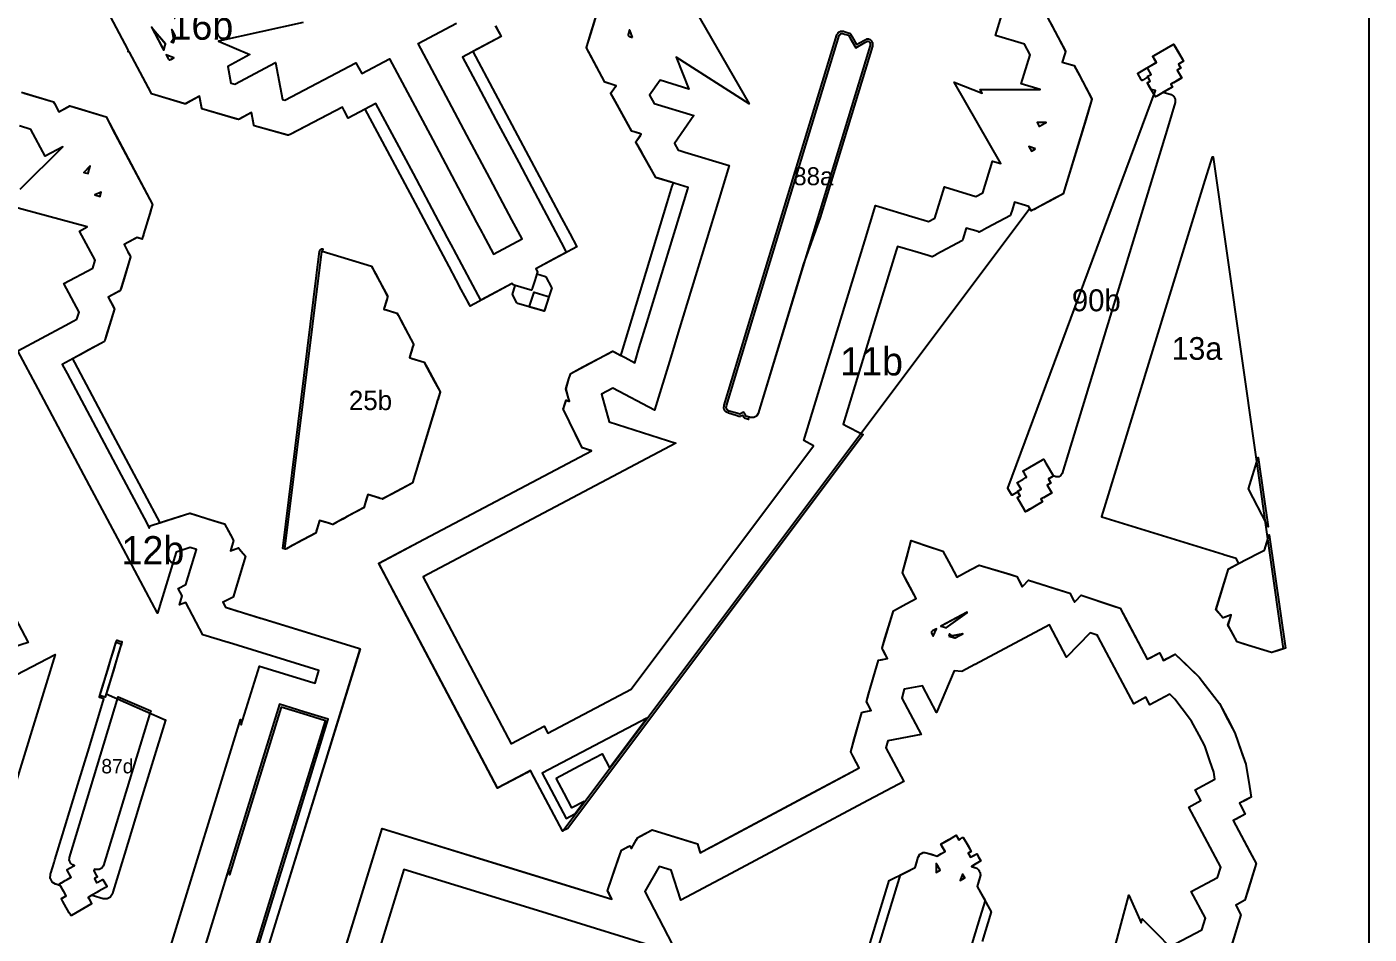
# Model space of a CAD drawing. Header units: millimetres. Extents: x 0 to 500, y 0 to 700.
# Drawn here: x 214 to 500, y 397 to 590.2 of the extents above; entities that cross this region are included whole.
import ezdxf
from ezdxf.enums import TextEntityAlignment as Align

# ---------------------------------------------------------------- set-up
doc = ezdxf.new("R2010")
doc.units = ezdxf.units.MM
for name, color, linetype in [('CORTE', 1, 'Continuous'), ('GRABADO', 5, 'Continuous'), ('HOJA', 8, 'Continuous')]:
    doc.layers.add(name, color=color, linetype=linetype)

msp = doc.modelspace()

# ---------------------------------------------------------------- linework, layer by layer
at = {"layer": 'CORTE'}
for points in [[(431.37, 592.36), (432.51, 590.22), (435.28, 585.02), (435.28, 585.02), (435.28, 585.01), (435.29, 585), (435.29, 584.99), (435.29, 584.98), (435.28, 584.97), (435.28, 584.97), (435.08, 584.3), (434.6, 582.74), (436.36, 582.21), (437.12, 581.98), (437.12, 581.97), (437.13, 581.97), (437.14, 581.97), (437.14, 581.96), (437.15, 581.96), (437.16, 581.95), (437.16, 581.94), (438.26, 579.88), (440.93, 574.88), (440.93, 574.87), (440.93, 574.86), (440.93, 574.86), (440.94, 574.85), (440.94, 574.84), (440.93, 574.83), (440.93, 574.82), (439.14, 568.94), (434.79, 554.67), (434.79, 554.67), (434.79, 554.66), (434.78, 554.65), (434.78, 554.65), (434.77, 554.64), (434.77, 554.64), (434.76, 554.63), (433.06, 553.73), (432.42, 553.38), (428.96, 551.54), (428.63, 551.37), (428.08, 551.09), (428.08, 551.09), (428.07, 551.09), (428.04, 551.07), (428.04, 551.07), (428.03, 551.07), (428.02, 551.06), (428.01, 551.06), (428, 551.06), (427.99, 551.07), (427.99, 551.07), (427.98, 551.07), (427.97, 551.07), (427.97, 551.08), (427.96, 551.08), (427.96, 551.09), (427.95, 551.09), (427.95, 551.1), (427.94, 551.1), (427.7, 551.58), (328.24, 419.03), (328.24, 419.02), (328.23, 419.02), (328.23, 419.01), (328.22, 419.01), (328.22, 419.01), (328.21, 419), (328.2, 419), (328.19, 419), (328.19, 419), (328.18, 419), (328.17, 419), (328.16, 419), (328.16, 419.01), (328.15, 419.01), (328.14, 419.01), (328.14, 419.02), (328.13, 419.02), (328.13, 419.03), (328.12, 419.03), (328.12, 419.04), (322.75, 429.19), (321.34, 431.86), (319.91, 431.11), (314.35, 428.17), (314.35, 428.17), (314.34, 428.16), (314.33, 428.16), (314.33, 428.16), (314.32, 428.16), (314.31, 428.16), (314.3, 428.16), (314.3, 428.16), (314.29, 428.17), (314.28, 428.17), (314.28, 428.17), (314.27, 428.18), (314.27, 428.18), (314.26, 428.19), (314.26, 428.19), (314.25, 428.2), (294.37, 465.8), (289.01, 475.94), (289.01, 475.95), (289, 475.95), (289, 475.96), (289, 475.97), (289, 475.97), (289, 475.98), (289, 475.99), (289.01, 476), (289.01, 476), (289.01, 476.01), (289.01, 476.02), (289.02, 476.02), (289.02, 476.03), (289.03, 476.03), (289.03, 476.04), (289.04, 476.04), (298.68, 481.14), (334.28, 499.96), (334.01, 500.05), (332.37, 500.57), (332.36, 500.57), (332.36, 500.57), (332.35, 500.58), (332.34, 500.58), (332.34, 500.59), (332.33, 500.59), (332.33, 500.6), (332.33, 500.6), (330.89, 503.53), (328.32, 508.78), (328.31, 508.79), (328.31, 508.79), (328.31, 508.8), (328.31, 508.81), (328.31, 508.81), (328.31, 508.82), (328.31, 508.83), (328.31, 508.83), (328.52, 509.49), (328.89, 510.66), (328.9, 510.67), (328.9, 510.68), (328.9, 510.68), (328.91, 510.69), (328.91, 510.69), (328.92, 510.7), (328.93, 510.7), (328.93, 510.71), (328.94, 510.71), (328.94, 510.71), (328.95, 510.71), (328.96, 510.71), (328.97, 510.71), (328.98, 510.71), (328.98, 510.71), (328.99, 510.71), (329.46, 510.56), (329.59, 510.52), (329.36, 511.36), (328.88, 513.12), (328.88, 513.12), (328.87, 513.13), (328.87, 513.14), (328.87, 513.14), (328.88, 513.15), (328.88, 513.15), (329.51, 515.25), (329.87, 516.41), (329.87, 516.42), (329.87, 516.42), (329.88, 516.43), (329.88, 516.43), (329.89, 516.44), (329.89, 516.45), (329.9, 516.45), (329.9, 516.45), (333.08, 518.13), (338.78, 521.15), (338.79, 521.15), (338.8, 521.15), (338.8, 521.15), (338.81, 521.16), (338.82, 521.16), (338.82, 521.16), (338.83, 521.15), (338.84, 521.15), (338.85, 521.15), (338.85, 521.15), (340.56, 520.26), (340.75, 520.89), (340.75, 520.89), (350.46, 552.76), (351.53, 556.28), (351.58, 556.45), (351.75, 556.99), (351.72, 557), (348.07, 558.11), (348.07, 558.12), (348.06, 558.12), (348.06, 558.12), (348.05, 558.13), (348.05, 558.13), (348.04, 558.14), (348.04, 558.14), (348.03, 558.15), (345.02, 563.48), (343.78, 565.68), (343.78, 565.68), (343.78, 565.69), (343.77, 565.7), (343.77, 565.71), (343.77, 565.71), (343.77, 565.72), (343.77, 565.73), (343.78, 565.73), (343.78, 565.74), (343.78, 565.75), (343.78, 565.75), (344.63, 566.99), (344.92, 567.41), (344.4, 567.57), (342.89, 568.03), (342.89, 568.03), (342.88, 568.04), (342.87, 568.05), (342.86, 568.05), (342.86, 568.06), (342.86, 568.06), (342.85, 568.06), (339.73, 573.73), (338.45, 576.07), (338.45, 576.07), (338.44, 576.08), (338.44, 576.09), (338.44, 576.1), (338.44, 576.1), (338.44, 576.11), (338.44, 576.12), (338.44, 576.13), (338.45, 576.13), (338.45, 576.14), (338.45, 576.15), (339.27, 577.31), (339.55, 577.7), (338.94, 577.89), (337.2, 578.42), (337.19, 578.42), (337.19, 578.42), (337.18, 578.43), (337.17, 578.44), (337.17, 578.44), (337.16, 578.45), (337.16, 578.45), (334.4, 583.63), (333.26, 585.77), (333.26, 585.77), (333.26, 585.78), (333.26, 585.79), (333.25, 585.79), (333.25, 585.8), (333.25, 585.81), (333.26, 585.82), (333.26, 585.82), (334.14, 588.73), (336.87, 597.69)], [(355.35, 595.64), (367.92, 573.81), (352.32, 583.74), (355.04, 576.99), (348.93, 578.85), (346.67, 575.65), (347.63, 573.91), (356.08, 571.33), (352, 565.36), (352.77, 564), (353.11, 563.9), (354.19, 563.57), (363.63, 560.69), (361.49, 553.69), (352.79, 525.14), (351.19, 519.89), (347.76, 508.63), (338.85, 513.26), (336.45, 511.99), (338.07, 506.1), (352.3, 501.57), (298.44, 473.09), (298.45, 473.07), (298.45, 473.07), (317.2, 437.6), (317.23, 437.61), (324.25, 441.32), (325.04, 439.84), (342.77, 449.22), (381.64, 501.03), (379.56, 502.12), (387.44, 528), (392.53, 544.67), (394.81, 552.17), (403.24, 549.66), (405.18, 549.08), (406.12, 548.8), (407.48, 549.52), (409.49, 556.13), (416.21, 554.08), (417.72, 554.89), (419.78, 561.65), (421.55, 561.11), (411.58, 578.44), (417.56, 576.13), (417.11, 576.9), (429.9, 576.86), (425.87, 578.09), (427.75, 584.26), (426.54, 586.53), (420.4, 588.4), (422.24, 594.43)], [(313.8, 590.45), (315.03, 588.14), (309.04, 584.95), (318.55, 567.1), (327.95, 549.47), (329.68, 546.22), (331.19, 543.39), (322.44, 538.73), (322.81, 538.05), (322.68, 537.64), (324.52, 537.05), (324.59, 537.03), (325.8, 534.76), (325.84, 534.68), (324.29, 529.87), (324.28, 529.83), (324.24, 529.69), (324.12, 529.72), (324.1, 529.73), (318.55, 531.33), (318.46, 531.36), (318.42, 531.43), (317.46, 533.23), (318.01, 535.16), (317.6, 535.28), (317.59, 535.31), (317.44, 535.58), (308.46, 530.79), (308.33, 531.04), (308.12, 531.42), (308.12, 531.43), (306.57, 534.33), (305.49, 536.35), (303.97, 539.22), (296.79, 552.69), (294.03, 557.87), (286.11, 572.73), (282.49, 570.8), (281.67, 572.33), (281.67, 572.34), (281.64, 572.39), (281.23, 573.16), (270.11, 567.31), (269.78, 567.13), (269.56, 567.19), (262.42, 569.18), (262.39, 569.21), (262.37, 569.31), (261.87, 571.96), (259.21, 570.54), (259.11, 570.49), (258.9, 570.55), (251.28, 572.76), (251.27, 572.86), (250.82, 575.45), (247.84, 573.86), (247.75, 573.81), (247.57, 573.86), (240.58, 575.99), (240.47, 576.19), (235.87, 584.82), (235.6, 584.9), (235.6, 584.9), (235.62, 584.97), (235.68, 585.18), (235.61, 585.32), (231.23, 593.53)], [(272.86, 591.17), (254.81, 587.16), (261.51, 584.31), (256.83, 581.82), (257.44, 578.26), (257.44, 578.26), (258.33, 578), (266.99, 582.62), (268.47, 574.76), (268.98, 574.62), (284.13, 582.6), (285.37, 580.27), (291.27, 583.41), (300.47, 566.15), (302.53, 562.28), (307.89, 552.21), (309.03, 550.07), (309.84, 548.56), (311, 546.39), (311, 546.39), (311.15, 546.11), (313.41, 541.85), (319.51, 545.1), (317.34, 549.17), (314.77, 553.99), (312.62, 558.01), (307.75, 567.16), (303.89, 574.4), (297.36, 586.66), (305.56, 591.02)], [(213.44, 576.14), (219.7, 574.23), (219.96, 573.75), (220.81, 572.15), (222.61, 573.11), (223.15, 573.4), (224.84, 572.89), (230.87, 571.05), (233.03, 567), (240.8, 552.41), (240.38, 551.02), (240.22, 550.5), (238.88, 546.09), (238.79, 545.83), (238.57, 545.15), (238.57, 545.15), (238.57, 545.14), (238.54, 545.05), (237.74, 545.31), (237.54, 545.37), (236.87, 545.02), (234.71, 543.87), (235.55, 542.29), (235.96, 541.53), (236.1, 541.25), (234.46, 535.84), (234.42, 535.73), (234.08, 534.62), (233.91, 534.06), (233.67, 533.93), (231.34, 532.69), (232.52, 530.47), (232.66, 530.21), (230.82, 524.18), (230.8, 524.13), (230.63, 523.55), (230.53, 523.22), (229.75, 522.8), (227.13, 521.39), (225.35, 520.42), (223.73, 519.55), (224.15, 518.77), (232.35, 503.38), (242.33, 484.64), (243.34, 484.96), (246.42, 485.94), (248.75, 486.67), (253.26, 485.28), (256.1, 484.41), (257.29, 482.22), (258.05, 480.84), (257.61, 479.4), (257.38, 478.66), (258.34, 479.02), (259.08, 479.3), (259.68, 478.61), (260.62, 477.55), (259.58, 474.18), (257.93, 468.83), (256.09, 467.88), (255.75, 467.7), (255.83, 467.56), (256.32, 466.64), (263.8, 464.33), (264.17, 464.22), (284.9, 457.83), (284.91, 457.83), (284.99, 457.8), (265.73, 395.33)], [(212.57, 555.65), (221.64, 564.66), (217.92, 562.68), (214.88, 568.38), (212.42, 569.13)], [(244.37, 393.63), (259.52, 442.76), (259.68, 441.6), (263.55, 454.13), (274.96, 450.61), (275.4, 450.48), (276.24, 453.18), (256.98, 459.11), (256.86, 459.15), (251.5, 460.8), (247.85, 467.65), (246.5, 467.15), (247.09, 469.06), (246.24, 470.67), (247.84, 471.5), (250.13, 478.92), (248.77, 479.34), (245.85, 478.41), (241.83, 465.38), (233.37, 481.26), (227.33, 492.58), (216.39, 513.12), (212.08, 521.21), (222.13, 526.64), (223.88, 527.58), (224.67, 528.01), (225.12, 529.48), (221.87, 535.58), (228.06, 538.88), (228.56, 540.52), (225.24, 546.75), (226.88, 547.62), (207.57, 552.82)], [(276.99, 378.32), (289.7, 419.57), (328.93, 407.48), (338.67, 404.47), (337.96, 405.86), (337.74, 406.28), (340.21, 413.51), (340.71, 414.96), (342.15, 415.7), (342.5, 415.88), (342.59, 415.7), (342.83, 415.26), (343.93, 417.19), (344.17, 417.62), (344.68, 417.89), (347.22, 419.24), (355.26, 416.76), (356.88, 416.26), (357.04, 415.74), (357.47, 414.39), (358.91, 415.16), (359.03, 415.22), (381.5, 427.2), (389.6, 431.51), (391.36, 432.45), (390.01, 434.98), (389.54, 435.87), (389.97, 437.41), (391.88, 444.27), (392.3, 444.35), (393.9, 444.65), (393.09, 446.16), (392.89, 446.54), (393.36, 448.16), (395.45, 455.39), (395.86, 455.46), (397.38, 455.72), (396.44, 457.48), (396.21, 457.91), (396.65, 459.38), (398.64, 465.9), (400.58, 466.93), (403.51, 468.49), (401.74, 471.8), (400.58, 473.98), (401.71, 478.15), (402.44, 480.87), (406.58, 479.46), (409.2, 478.57), (410.36, 476.39), (412.12, 473.08), (415.02, 474.62), (416.93, 475.64), (423.45, 473.66), (424.91, 473.21), (425.91, 471.33), (426.08, 471.02), (426.26, 471.2), (427.43, 472.43), (434.6, 470.14), (436.2, 469.62), (437.07, 467.99), (437.21, 467.73), (437.41, 467.93), (438.66, 469.2), (445.42, 466.95), (446.93, 466.45), (448, 464.44), (452.73, 455.58), (453.13, 455.79), (455.3, 456.95), (456.04, 455.57), (456.16, 455.34), (456.89, 455.73), (458.67, 456.68), (460.32, 455.11), (463.81, 451.78), (465.16, 450), (468.09, 446.15), (470.36, 441.89), (471.41, 439.92), (472.97, 435.35), (473.69, 433.24), (474.51, 428.48), (474.89, 426.23), (474.04, 425.78), (472.38, 424.9), (472.57, 424.54), (473.61, 422.59), (471.44, 421.43), (471.04, 421.22), (475.01, 413.77), (475.91, 412.07), (473.97, 405.7), (473.53, 404.26), (471.88, 403.38), (471.58, 403.23), (471.75, 402.92), (472.67, 401.19), (470.68, 394.65)], [(206.53, 473.71), (214.3, 459.13), (202.22, 455.31)], [(458.68, 394.96), (464.38, 397.99), (465.13, 400.45), (462.11, 406.11), (467.68, 409.08), (468.37, 411.34), (461.57, 424.1), (464.14, 425.48), (462.91, 427.78), (467.14, 430.03), (466.89, 431.51), (466.05, 433.96), (464.96, 437.12), (463.75, 439.41), (462.17, 442.37), (460.15, 445.03), (458.58, 447.09), (457.5, 448.12), (453.27, 445.87), (452.42, 447.48), (449.84, 446.11), (442.26, 460.33), (442.07, 460.69), (440.59, 461.18), (435.52, 456.02), (431.86, 462.9), (416.05, 454.47), (415.98, 454.44), (415.09, 453.96), (413.2, 452.95), (411.59, 453.12), (407.82, 444.26), (404.82, 449.9), (400.96, 449.23), (400.4, 447.32), (404.56, 439.53), (397.45, 438.19), (397.03, 436.69), (400.83, 429.56), (392.14, 424.93), (380.68, 418.83), (363, 409.41), (362.84, 409.32), (353.33, 404.25), (351.31, 410.65), (348.72, 411.45), (345.7, 406.13), (352.56, 392.87), (322.77, 402.05), (294.33, 410.82), (285.01, 380.57)], [(206.74, 449.7), (220.01, 456.56), (202.06, 398.33)], [(377.16, 340.92), (397.74, 408.45), (401.18, 410.2), (403.25, 411.24), (403.38, 411.68), (403.93, 413.47), (404.1, 413.75), (404.3, 414.07), (404.64, 414.25), (404.94, 414.41), (405.32, 414.4), (405.65, 414.39), (406.76, 414.05), (407.97, 413.68), (408.76, 414.14), (409.63, 414.64), (409.19, 415.4), (408.73, 416.2), (410.43, 417.18), (411.92, 418.04), (412.02, 418.09), (412.07, 418), (412.33, 417.54), (412.57, 417.13), (412.96, 417.35), (413.38, 417.59), (413.49, 417.65), (414.46, 415.97), (415.22, 414.65), (414.8, 414.41), (414.58, 414.28), (414.87, 413.79), (415.08, 413.42), (415.61, 413.73), (416.38, 414.17), (416.79, 413.46), (417.27, 412.63), (416.06, 411.94), (415.24, 411.46), (415.69, 411.33), (416.41, 411.11), (416.6, 410.91), (416.81, 410.69), (416.94, 410.45), (417.09, 410.18), (417.14, 409.91), (417.21, 409.6), (416.86, 408.45), (416.48, 407.21), (417.64, 405.14), (419.49, 401.82), (417.56, 395.47)], [(443.62, 386), (448.82, 405.31), (451.42, 399.45), (451.65, 400.3), (460.66, 391.23)]]:
    msp.add_lwpolyline(points, dxfattribs=at)
for points in [[(243.48, 586.34), (243.54, 586.58), (240.91, 589.68), (240.56, 590.14), (242.71, 586.12), (243.18, 585.24), (243.48, 586.34)], [(245.22, 586.93), (245.27, 586.92), (245.57, 588.01), (245.51, 588.15), (245.63, 588.29), (245.57, 588.41), (245.15, 589.18), (245.04, 589.4), (244.91, 589.64), (245.26, 587.64), (244.88, 587.19), (244.76, 587.06), (245.22, 586.93)], [(393.71, 586.67), (393.7, 586.56), (393.69, 586.29), (376.34, 529.35), (369.81, 507.93), (369.71, 507.76), (369.44, 507.33), (369.03, 507.11), (368.87, 507.03), (368.36, 507.04), (368.17, 507.05), (367.49, 507.26), (367.21, 507.34), (367.09, 507.55), (366.7, 508.22), (366.08, 507.86), (365.88, 507.75), (365.24, 507.94), (363.63, 508.43), (363.34, 508.61), (363.22, 508.69), (363.16, 508.79), (363.03, 509.06), (363.03, 509.2), (363.04, 509.53), (369.61, 531.09), (387.07, 588.39), (387.13, 588.47), (387.26, 588.68), (387.33, 588.72), (387.5, 588.82), (387.61, 588.81), (387.85, 588.8), (388.18, 588.7), (389.08, 588.43), (389.43, 587.82), (390.62, 585.75), (392.55, 586.87), (393.12, 587.2), (393.17, 587.18), (393.23, 587.16), (393.32, 587.11), (393.55, 586.96), (393.6, 586.87), (393.71, 586.67)], [(454.67, 582.65), (454.59, 582.79), (454.28, 583.32), (453.94, 583.92), (453.93, 583.92), (453.93, 583.93), (453.93, 583.94), (453.93, 583.95), (453.93, 583.96), (453.93, 583.97), (453.93, 583.98), (453.93, 583.99), (453.93, 583.99), (453.94, 583.99), (453.94, 584), (453.95, 584.01), (453.95, 584.01), (453.96, 584.02), (453.96, 584.02), (454.18, 584.15), (458.26, 586.5), (458.27, 586.5), (458.28, 586.5), (458.28, 586.51), (458.29, 586.51), (458.3, 586.51), (458.3, 586.51), (458.31, 586.51), (458.32, 586.51), (458.33, 586.51), (458.33, 586.51), (458.34, 586.51), (458.35, 586.5), (458.35, 586.5), (458.36, 586.5), (458.36, 586.49), (458.37, 586.49), (458.37, 586.48), (458.38, 586.48), (458.38, 586.46), (458.73, 585.87), (460.27, 583.2), (460.39, 582.98), (460.39, 582.98), (460.4, 582.97), (460.4, 582.95), (460.4, 582.94), (460.4, 582.93), (460.4, 582.93), (460.39, 582.92), (460.39, 582.91), (460.39, 582.91), (460.38, 582.9), (460.38, 582.89), (460.38, 582.89), (460.37, 582.88), (460.36, 582.88), (459.35, 582.3), (459.35, 582.3), (459.79, 581.53), (459.8, 581.5), (459.81, 581.5), (459.81, 581.49), (459.81, 581.48), (459.81, 581.47), (459.81, 581.46), (459.81, 581.45), (459.81, 581.44), (459.81, 581.44), (459.8, 581.43), (459.8, 581.42), (459.79, 581.42), (459.79, 581.41), (459.78, 581.41), (459.78, 581.41), (459.77, 581.4), (459.1, 581.01), (460.01, 579.42), (460.02, 579.4), (460.03, 579.4), (460.03, 579.39), (460.03, 579.38), (460.03, 579.37), (460.03, 579.36), (460.03, 579.35), (460.03, 579.34), (460.03, 579.34), (460.02, 579.33), (460.02, 579.32), (460.01, 579.32), (460.01, 579.31), (460, 579.31), (460, 579.3), (459.64, 579.1), (458.28, 578.32), (458.23, 578.29), (457.74, 578), (458.03, 577.5), (458.04, 577.47), (458.05, 577.47), (458.05, 577.46), (458.05, 577.45), (458.05, 577.44), (458.05, 577.43), (458.05, 577.43), (458.05, 577.42), (458.05, 577.41), (458.05, 577.4), (458.04, 577.4), (458.04, 577.39), (458.03, 577.38), (458.03, 577.38), (458.02, 577.38), (458.02, 577.37), (457.18, 576.89), (456.14, 576.29), (456.84, 576.08), (457.58, 575.86), (457.79, 575.79), (457.79, 575.79), (457.8, 575.79), (458.32, 575.46), (458.36, 575.44), (458.37, 575.43), (458.37, 575.43), (458.38, 575.42), (458.39, 575.41), (458.39, 575.41), (458.41, 575.37), (458.7, 574.83), (458.7, 574.83), (458.7, 574.82), (458.7, 574.81), (458.7, 574.8), (458.7, 574.8), (458.7, 574.75), (458.68, 574.14), (458.68, 574.14), (458.68, 574.13), (458.68, 574.12), (457.07, 568.85), (434.61, 495.15), (434.61, 495.14), (434.59, 495.1), (434.33, 494.69), (434.32, 494.68), (434.31, 494.68), (434.31, 494.67), (434.3, 494.67), (433.88, 494.44), (433.84, 494.42), (433.84, 494.42), (433.83, 494.42), (433.83, 494.42), (433.82, 494.42), (433.81, 494.42), (433.32, 494.43), (433.29, 494.43), (433.29, 494.43), (433.27, 494.44), (433.27, 494.44), (432.71, 494.61), (432.71, 494.61), (432.71, 494.6), (432.71, 494.59), (432.7, 494.58), (432.7, 494.57), (432.69, 494.56), (432.68, 494.55), (432.67, 494.54), (431.94, 494.12), (431.66, 493.96), (431.78, 493.75), (432.1, 493.19), (432.11, 493.17), (432.12, 493.16), (432.12, 493.15), (432.12, 493.14), (432.12, 493.13), (432.12, 493.12), (432.12, 493.1), (432.11, 493.09), (432.11, 493.08), (432.1, 493.07), (432.09, 493.07), (432.08, 493.06), (431.41, 492.67), (432.32, 491.08), (432.33, 491.07), (432.34, 491.06), (432.34, 491.06), (432.34, 491.05), (432.34, 491.04), (432.34, 491.03), (432.34, 491.02), (432.34, 491.01), (432.34, 491), (432.33, 490.99), (432.33, 490.98), (432.32, 490.97), (432.31, 490.97), (432.31, 490.97), (430.59, 489.98), (430.54, 489.95), (430.51, 489.93), (430.05, 489.67), (430.32, 489.19), (430.35, 489.13), (430.36, 489.13), (430.36, 489.12), (430.36, 489.11), (430.36, 489.1), (430.36, 489.09), (430.36, 489.08), (430.36, 489.07), (430.35, 489.06), (430.35, 489.05), (430.34, 489.05), (430.34, 489.04), (430.33, 489.04), (430.33, 489.03), (427.99, 487.69), (427.66, 487.5), (426.84, 487.02), (426.83, 487.02), (426.82, 487.02), (426.82, 487.02), (426.81, 487.01), (426.81, 487.01), (426.79, 487.01), (426.78, 487.01), (426.77, 487.01), (426.76, 487.02), (426.76, 487.02), (426.75, 487.03), (426.74, 487.04), (426.73, 487.04), (426.73, 487.05), (426.62, 487.24), (425.07, 489.93), (425.07, 489.93), (425.07, 489.94), (425.06, 489.95), (425.06, 489.96), (425.06, 489.97), (425.07, 489.98), (425.07, 489.99), (425.07, 490), (425.08, 490.01), (425.09, 490.02), (425.09, 490.02), (425.1, 490.03), (425.14, 490.05), (425.67, 490.35), (425.67, 490.35), (425.17, 491.21), (423.96, 490.51), (423.94, 490.5), (423.93, 490.5), (423.92, 490.49), (423.91, 490.49), (423.9, 490.49), (423.89, 490.49), (423.88, 490.49), (423.87, 490.5), (423.86, 490.5), (423.85, 490.51), (423.84, 490.52), (423.84, 490.52), (423.84, 490.53), (423.03, 491.92), (423.02, 491.94), (423.02, 491.95), (423.01, 491.96), (423.01, 491.97), (423.01, 491.98), (423.01, 491.99), (423.01, 491.99), (423.01, 492), (423.02, 492.01), (454.5, 576.64), (453.56, 576.92), (453.56, 576.93), (453.55, 576.93), (453.55, 576.93), (453.54, 576.93), (453.53, 576.94), (453.53, 576.94), (453.52, 576.95), (453.52, 576.95), (453.52, 576.96), (453.46, 577.05), (452.76, 578.27), (452.76, 578.27), (452.76, 578.28), (452.75, 578.29), (452.75, 578.3), (452.75, 578.31), (452.76, 578.32), (452.76, 578.33), (452.76, 578.33), (452.76, 578.34), (452.77, 578.35), (452.77, 578.35), (452.78, 578.36), (452.79, 578.36), (452.79, 578.37), (452.99, 578.48), (453.36, 578.69), (453.36, 578.69), (452.86, 579.55), (451.75, 578.91), (451.63, 578.84), (451.62, 578.84), (451.61, 578.83), (451.61, 578.83), (451.6, 578.83), (451.59, 578.83), (451.58, 578.83), (451.58, 578.83), (451.57, 578.83), (451.56, 578.84), (451.56, 578.84), (451.55, 578.84), (451.54, 578.85), (451.54, 578.85), (451.53, 578.86), (451.53, 578.86), (451.53, 578.87), (451.45, 579), (450.71, 580.28), (450.71, 580.29), (450.71, 580.29), (450.7, 580.3), (450.7, 580.31), (450.7, 580.33), (450.7, 580.34), (450.71, 580.34), (450.71, 580.35), (450.71, 580.36), (450.72, 580.37), (450.72, 580.37), (450.73, 580.37), (450.73, 580.38), (450.74, 580.38), (450.75, 580.39), (450.75, 580.39), (452.55, 581.43), (452.74, 581.53), (452.78, 581.56), (453.55, 582), (454.2, 582.38), (454.67, 582.65)], [(243.84, 584.22), (243.68, 584.29), (244.05, 583.61), (244.15, 583.42), (244.3, 583.26), (244.32, 583.23), (244.4, 583.21), (244.4, 583.21), (244.62, 583.26), (244.66, 583.27), (245.29, 583.6), (245.29, 583.6), (243.84, 584.22)], [(227.05, 559), (227.06, 559.06), (227.28, 559.88), (227.32, 560.01), (227.47, 560.59), (227.44, 560.56), (226.12, 559.25), (227.05, 559)], [(481.66, 457.77), (481, 457.56), (479.25, 457.01), (479.24, 457), (479.23, 457), (479.22, 457), (479.22, 457), (479.21, 457), (479.2, 457.01), (474.05, 458.59), (471.9, 459.26), (471.9, 459.26), (471.89, 459.26), (471.88, 459.27), (471.88, 459.27), (471.87, 459.27), (471.87, 459.28), (471.87, 459.28), (471.86, 459.29), (470.5, 461.77), (469.94, 462.8), (469.93, 462.81), (469.93, 462.81), (469.93, 462.82), (469.93, 462.83), (469.93, 462.84), (469.93, 462.85), (469.93, 462.85), (469.93, 462.86), (470.43, 464.48), (470.59, 465.01), (469.47, 464.59), (468.93, 464.39), (468.93, 464.39), (468.92, 464.39), (468.91, 464.39), (468.91, 464.39), (468.9, 464.39), (468.89, 464.39), (468.88, 464.39), (468.88, 464.39), (468.87, 464.4), (468.86, 464.4), (468.86, 464.41), (468.85, 464.41), (468.42, 464.91), (467.38, 466.09), (467.38, 466.1), (467.37, 466.1), (467.37, 466.11), (467.37, 466.12), (467.37, 466.12), (467.37, 466.13), (467.37, 466.14), (467.37, 466.15), (467.37, 466.16), (467.37, 466.16), (468.15, 468.71), (470.04, 474.81), (470.04, 474.82), (470.04, 474.83), (470.05, 474.83), (470.05, 474.84), (470.06, 474.85), (470.07, 474.85), (470.07, 474.85), (472.15, 475.93), (472.22, 475.97), (472.22, 475.97), (471.66, 477.03), (469.05, 477.83), (468.93, 477.87), (443.06, 485.84), (443.06, 485.84), (443.05, 485.85), (443.05, 485.85), (443.04, 485.85), (443.04, 485.85), (443.03, 485.86), (443.03, 485.86), (443.02, 485.87), (443.01, 485.88), (443.01, 485.88), (443.01, 485.89), (443.01, 485.9), (443, 485.9), (443, 485.91), (443, 485.92), (443, 485.92), (443, 485.93), (443.01, 485.94), (465.08, 557.56), (466.61, 562.52), (466.62, 562.53), (466.62, 562.53), (466.62, 562.54), (466.63, 562.55), (466.63, 562.55), (466.64, 562.56), (466.64, 562.56), (466.65, 562.56), (466.66, 562.57), (466.66, 562.57), (466.67, 562.57), (466.68, 562.57), (466.68, 562.57), (466.69, 562.57), (466.7, 562.57), (466.71, 562.57), (466.71, 562.57), (466.72, 562.57), (466.73, 562.56), (466.73, 562.56), (466.74, 562.55), (466.74, 562.55), (466.75, 562.54), (466.75, 562.54), (466.75, 562.53), (466.76, 562.52), (466.76, 562.52), (466.76, 562.51), (481.66, 457.77)], [(229.6, 554.14), (229.63, 554.27), (229.84, 555.04), (228.49, 554.44), (229.6, 554.14)], [(276.94, 542.44), (276.94, 542.45), (284.89, 540.03), (287.42, 539.26), (287.42, 539.25), (287.43, 539.25), (287.43, 539.25), (287.44, 539.24), (287.45, 539.24), (287.46, 539.23), (287.46, 539.22), (288.28, 537.69), (290.87, 532.82), (290.87, 532.82), (290.87, 532.81), (290.88, 532.8), (290.88, 532.79), (290.88, 532.78), (290.87, 532.77), (290.87, 532.77), (290.67, 532.11), (290.06, 530.11), (290.58, 529.95), (292.82, 529.27), (292.83, 529.27), (292.84, 529.26), (292.85, 529.26), (292.86, 529.25), (292.86, 529.24), (292.87, 529.24), (292.87, 529.23), (293.59, 527.87), (296.38, 522.65), (296.38, 522.65), (296.38, 522.64), (296.38, 522.63), (296.38, 522.62), (296.38, 522.62), (296.38, 522.61), (296.38, 522.6), (296.2, 522), (295.53, 519.79), (296.02, 519.64), (298.62, 518.85), (298.62, 518.85), (298.63, 518.84), (298.64, 518.84), (298.65, 518.83), (298.66, 518.82), (298.66, 518.82), (298.66, 518.82), (299.27, 517.68), (302.03, 512.5), (302.03, 512.5), (302.03, 512.49), (302.03, 512.48), (302.03, 512.46), (302.03, 512.45), (302.03, 512.45), (301.54, 510.82), (301.53, 510.81), (301.46, 510.56), (301.45, 510.54), (300.97, 508.98), (296.14, 493.12), (296.14, 493.11), (296.13, 493.1), (296.13, 493.1), (296.13, 493.09), (296.12, 493.08), (296.11, 493.08), (296.11, 493.07), (291.67, 490.71), (290.93, 490.31), (289.79, 489.71), (289.79, 489.71), (289.78, 489.7), (289.77, 489.7), (289.76, 489.7), (289.75, 489.7), (289.74, 489.7), (289.74, 489.7), (289.08, 489.9), (286.64, 490.65), (286.26, 489.39), (286.07, 488.76), (285.79, 487.84), (285.79, 487.84), (285.78, 487.83), (285.78, 487.82), (285.78, 487.82), (285.77, 487.81), (285.76, 487.8), (285.76, 487.8), (285.76, 487.8), (282.03, 485.82), (281.95, 485.77), (281.19, 485.37), (279.17, 484.29), (279.17, 484.29), (279.16, 484.29), (279.15, 484.29), (279.15, 484.28), (279.14, 484.28), (279.13, 484.28), (279.13, 484.29), (279.12, 484.29), (278.13, 484.59), (276.36, 485.13), (275.84, 483.44), (275.55, 482.47), (275.54, 482.47), (275.54, 482.46), (275.54, 482.45), (275.53, 482.45), (275.53, 482.44), (275.52, 482.44), (275.51, 482.43), (275.51, 482.43), (271.57, 480.33), (271.53, 480.31), (269.31, 479.12), (269.11, 479.02), (269.11, 479.02), (269.1, 479.01), (269.09, 479.01), (269.09, 479.01), (269.08, 479.01), (269.07, 479.01), (269.06, 479.01), (269.05, 479.02), (269.05, 479.02), (269.04, 479.02), (269.04, 479.02), (269.03, 479.03), (269.02, 479.04), (269.02, 479.04), (269.01, 479.05), (269.01, 479.05), (269.01, 479.06), (269.01, 479.07), (269, 479.08), (269, 479.08), (269, 479.09), (269, 479.09), (276.88, 542.38), (276.89, 542.39), (276.89, 542.4), (276.89, 542.4), (276.9, 542.41), (276.9, 542.41), (276.91, 542.42), (276.91, 542.42), (276.92, 542.43), (276.92, 542.43), (276.93, 542.44), (276.94, 542.44), (276.94, 542.44), (276.94, 542.44)], [(409.79, 462.31), (409.8, 462.3), (409.81, 462.3), (409.81, 462.3), (409.82, 462.29), (409.82, 462.29), (409.83, 462.29), (409.83, 462.29), (409.84, 462.29), (409.88, 462.28), (414.36, 465.55), (414.36, 465.58), (408.82, 462.63), (408.75, 462.59), (409.79, 462.31)], [(406.72, 461.36), (406.77, 461.11), (406.77, 461.11), (407.11, 460.47), (407.8, 462.08), (406.97, 461.64), (406.93, 461.62), (406.74, 461.44), (406.72, 461.36)], [(410.42, 460.49), (411.72, 460.14), (411.76, 460.17), (411.8, 460.14), (412.69, 460.62), (412.74, 460.64), (413.4, 460.99), (411.12, 460.53), (410.56, 461.01), (410.42, 460.49)], [(227.08, 404.87), (227.26, 404.55), (227.52, 404.1), (227.81, 403.6), (227.81, 403.59), (227.82, 403.59), (227.82, 403.58), (227.82, 403.57), (227.82, 403.56), (227.82, 403.55), (227.82, 403.54), (227.81, 403.53), (227.81, 403.53), (227.81, 403.52), (227.8, 403.51), (227.8, 403.51), (227.8, 403.51), (227.79, 403.5), (227.78, 403.5), (226.94, 403.01), (223.51, 401.04), (223.48, 401.02), (223.47, 401.01), (223.47, 401.01), (223.46, 401.01), (223.45, 401), (223.44, 401), (223.44, 401), (223.43, 401), (223.42, 401), (223.41, 401.01), (223.41, 401.01), (223.4, 401.01), (223.39, 401.01), (223.39, 401.02), (223.38, 401.02), (223.38, 401.03), (223.37, 401.04), (223.37, 401.04), (223.34, 401.08), (223.05, 401.59), (221.76, 403.83), (221.36, 404.54), (221.35, 404.54), (221.35, 404.55), (221.35, 404.56), (221.35, 404.57), (221.35, 404.58), (221.35, 404.59), (221.35, 404.6), (221.36, 404.6), (221.36, 404.61), (221.36, 404.62), (221.37, 404.63), (221.37, 404.63), (221.38, 404.63), (221.38, 404.64), (222.23, 405.12), (222.4, 405.22), (222.02, 405.87), (221.94, 406.01), (221.82, 406.23), (221.17, 407.36), (221.14, 407.36), (220.15, 407.67), (220.14, 407.67), (220.14, 407.67), (220.1, 407.7), (219.42, 408.12), (219.42, 408.12), (219.41, 408.12), (219.41, 408.13), (219.4, 408.14), (219.4, 408.14), (219.38, 408.18), (219.01, 408.88), (219.01, 408.88), (219, 408.89), (219, 408.9), (219, 408.91), (219, 408.91), (219, 408.95), (219.03, 409.74), (219.03, 409.75), (219.03, 409.76), (219.03, 409.76), (219.06, 409.86), (219.12, 410.05), (219.8, 412.28), (219.98, 412.87), (221.59, 418.16), (224.86, 428.89), (227.25, 436.73), (230.43, 447.17), (229.77, 447.37), (229.52, 447.45), (229.51, 447.45), (229.5, 447.45), (229.5, 447.46), (229.49, 447.46), (229.49, 447.46), (229.48, 447.47), (229.48, 447.48), (229.47, 447.48), (229.47, 447.49), (229.47, 447.49), (229.47, 447.51), (229.46, 447.52), (229.47, 447.53), (229.47, 447.54), (229.75, 448.47), (230.17, 449.84), (230.75, 451.75), (231.3, 453.55), (231.99, 455.8), (232.43, 457.27), (232.98, 459.08), (233.14, 459.57), (233.14, 459.58), (233.14, 459.59), (233.15, 459.59), (233.15, 459.6), (233.16, 459.6), (233.16, 459.61), (233.17, 459.61), (233.18, 459.62), (233.18, 459.62), (233.19, 459.62), (233.2, 459.62), (233.21, 459.62), (233.22, 459.62), (233.23, 459.62), (233.83, 459.44), (234.21, 459.32), (234.22, 459.32), (234.22, 459.31), (234.23, 459.31), (234.24, 459.3), (234.25, 459.29), (234.25, 459.29), (234.26, 459.28), (234.26, 459.28), (234.26, 459.27), (234.26, 459.26), (234.26, 459.25), (234.26, 459.24), (234.26, 459.23), (234.26, 459.23), (234.11, 458.73), (233.56, 456.93), (233.11, 455.46), (232.43, 453.21), (231.88, 451.4), (231.3, 449.49), (230.9, 448.19), (243.46, 442.71), (243.53, 442.68), (243.51, 442.61), (238.03, 424.64), (237.87, 424.13), (234.81, 414.07), (233.19, 408.78), (232.34, 405.96), (232.24, 405.66), (232.24, 405.65), (232.24, 405.64), (232.22, 405.61), (231.82, 404.96), (231.81, 404.96), (231.8, 404.95), (231.8, 404.95), (231.79, 404.94), (231.13, 404.59), (231.09, 404.57), (231.08, 404.57), (231.08, 404.56), (231.07, 404.56), (231.06, 404.56), (231.06, 404.56), (230.3, 404.59), (230.26, 404.59), (230.26, 404.59), (230.25, 404.59), (230.25, 404.59), (227.94, 405.29), (227.86, 405.32), (227.85, 405.32), (227.08, 404.87)], [(269.11, 413.19), (278.23, 442.8), (273.04, 444.4), (267.84, 446.01), (258.7, 416.34), (249.57, 386.73), (254.76, 385.13), (259.96, 383.52), (269.11, 413.19)], [(407.77, 410.2), (408.57, 410.67), (408.59, 410.68), (408.18, 411.4), (408.14, 411.47), (407.77, 412.11), (407.77, 410.2)], [(412.84, 408.47), (413.8, 409.03), (413.84, 409.05), (413.38, 409.85), (412.84, 408.47)]]:
    msp.add_lwpolyline(points, close=True, dxfattribs=at)
at = {"layer": 'GRABADO'}
for points in [[(432.22, 590.77), (435.29, 585), (435.13, 584.47), (434.6, 582.74), (436.56, 582.15), (437.15, 581.97), (437.98, 580.41), (440.94, 574.85), (439.6, 570.45), (434.78, 554.64), (433.5, 553.96), (433.02, 553.7), (428.96, 551.54), (428.71, 551.41), (428.07, 551.09), (428.07, 551.09), (428.07, 551.08), (427.98, 551.04), (427.59, 551.79), (427.5, 551.98), (426.77, 552.2), (424.44, 552.91), (423.92, 551.2), (423.66, 550.38), (423.57, 550.08), (418.58, 547.42), (418.47, 547.36), (417.45, 546.82), (416.94, 546.54), (416.67, 546.62), (414.15, 547.39), (413.42, 544.99), (413.33, 544.71), (407.76, 541.74), (407.71, 541.72), (407.18, 541.43), (406.88, 541.27), (406.04, 541.52), (403.18, 542.37), (401.24, 542.95), (399.48, 543.48), (399.22, 542.63), (394.14, 525.95), (387.95, 505.64), (388.88, 505.16), (391.63, 503.73), (391.63, 503.73), (391.76, 503.66), (392.2, 503.43), (329.27, 419.56), (328.22, 419.01), (328.22, 419.01), (328.22, 419.01), (328.15, 418.97), (328.12, 419.04), (328.12, 419.04), (328.12, 419.04), (322.18, 430.27), (321.34, 431.86), (320.5, 431.42), (314.29, 428.13), (292.26, 469.8), (288.98, 476.01), (294.88, 479.13), (334.28, 499.96), (334.18, 499.99), (332.34, 500.58), (331.17, 502.97), (328.3, 508.81), (328.48, 509.36), (328.92, 510.73), (329.51, 510.54), (329.59, 510.52), (329.41, 511.17), (328.87, 513.13), (329.58, 515.47), (329.88, 516.44), (332.47, 517.81), (338.82, 521.17), (340.38, 520.36), (341.47, 519.79), (343.52, 518.72), (344.49, 521.93), (346.09, 527.18), (354.8, 555.73), (354.89, 556.04), (352.15, 556.87), (351.07, 557.2), (348.05, 558.12), (344.7, 564.05), (343.76, 565.72), (344.72, 567.12), (344.92, 567.41), (344.56, 567.52), (342.87, 568.04), (339.4, 574.34), (338.43, 576.11), (339.36, 577.43), (339.55, 577.7), (339.12, 577.83), (337.17, 578.43), (334.11, 584.18), (333.25, 585.79), (333.91, 587.98), (337.5, 599.73)], [(313.82, 590.41), (315.03, 588.14), (306.83, 583.77), (310.07, 577.69), (313.93, 570.46), (318.8, 561.31), (320.95, 557.28), (323.51, 552.46), (327.84, 544.34), (328.94, 542.28), (328.94, 542.28), (328.98, 542.21), (328.91, 542.18), (328.91, 542.18), (326.53, 540.91), (322.44, 538.73), (322.49, 538.65), (322.51, 538.61), (322.58, 538.48), (322.79, 538.08), (322.79, 538.08), (322.81, 538.05), (322.8, 538.02), (322.8, 538.02), (322.69, 537.69), (322.68, 537.66), (322.67, 537.61), (322.21, 536.2), (321.67, 534.52), (321.57, 534.21), (321.57, 534.21), (321.55, 534.14), (321.48, 534.16), (321.48, 534.16), (321.48, 534.16), (321.17, 534.25), (318.05, 535.15), (317.97, 535.17), (317.6, 535.28), (317.54, 535.39), (317.44, 535.58), (310.73, 532), (304.97, 542.81), (304.82, 543.1), (304.82, 543.1), (303.66, 545.27), (302.85, 546.78), (301.71, 548.92), (296.35, 558.99), (294.29, 562.86), (288.38, 573.94), (282.49, 570.8), (281.69, 572.3), (281.68, 572.32), (281.63, 572.41), (281.23, 573.16), (270.38, 567.45), (269.78, 567.13), (269.38, 567.24), (262.42, 569.18), (262.39, 569.21), (262.36, 569.38), (261.87, 571.96), (259.28, 570.58), (259.11, 570.49), (258.75, 570.59), (251.28, 572.76), (251.26, 572.92), (250.82, 575.45), (247.91, 573.89), (247.75, 573.81), (247.45, 573.9), (240.58, 575.99), (240.39, 576.35), (235.87, 584.82), (235.6, 584.9), (235.63, 584.98), (235.68, 585.18), (235.53, 585.47), (231.23, 593.53)], [(212.84, 576.32), (219.7, 574.23), (219.87, 573.9), (220.81, 572.15), (222.79, 573.21), (223.15, 573.4), (224.27, 573.06), (230.87, 571.05), (232.28, 568.4), (240.8, 552.41), (240.52, 551.49), (240.42, 551.15), (238.88, 546.09), (238.82, 545.92), (238.57, 545.14), (238.57, 545.14), (238.57, 545.13), (238.54, 545.05), (237.66, 545.33), (237.54, 545.37), (237.11, 545.14), (234.71, 543.87), (235.53, 542.33), (235.93, 541.58), (236.1, 541.25), (234.49, 535.95), (234.45, 535.83), (234.12, 534.75), (233.91, 534.06), (233.61, 533.9), (231.34, 532.69), (232.49, 530.52), (232.66, 530.21), (230.86, 524.31), (230.84, 524.26), (230.62, 523.54), (230.53, 523.22), (229.77, 522.81), (227.21, 521.43), (225.46, 520.48), (221.53, 518.36), (222.57, 516.41), (233.51, 495.87), (239.54, 484.55), (240.09, 483.52), (240.24, 483.98), (240.71, 484.13), (246.97, 486.11), (247.4, 486.25), (248.73, 486.66), (248.73, 486.66), (248.75, 486.67), (248.75, 486.67), (248.77, 486.67), (248.77, 486.67), (253.92, 485.08), (256.07, 484.41), (256.07, 484.41), (256.1, 484.41), (256.11, 484.38), (256.11, 484.38), (257.02, 482.72), (257.47, 481.9), (258.05, 480.84), (257.54, 479.19), (257.38, 478.66), (258.51, 479.08), (258.53, 479.09), (259.08, 479.3), (259.12, 479.26), (259.12, 479.26), (259.41, 478.92), (259.55, 478.76), (260.62, 477.55), (259.82, 474.96), (257.93, 468.83), (255.83, 467.74), (255.75, 467.7), (255.75, 467.7), (256.32, 466.64), (258.92, 465.84), (259.05, 465.8), (284.91, 457.83), (284.91, 457.83), (284.99, 457.8), (284.97, 457.73), (284.97, 457.73), (262.89, 386.11)], [(278.32, 382.63), (289.7, 419.57), (324.83, 408.74), (338.67, 404.47), (338.04, 405.7), (337.74, 406.28), (340.01, 412.92), (340.71, 414.96), (342.04, 415.64), (342.5, 415.88), (342.62, 415.66), (342.83, 415.26), (343.83, 417.02), (344.17, 417.62), (344.89, 418), (347.22, 419.24), (354.61, 416.96), (356.88, 416.26), (357.1, 415.55), (357.47, 414.39), (359.54, 415.5), (359.71, 415.59), (377.39, 425.01), (388.85, 431.11), (391.36, 432.45), (390.2, 434.62), (389.54, 435.87), (390.14, 438.03), (391.88, 444.27), (392.45, 444.38), (393.9, 444.65), (393.17, 446.01), (392.89, 446.54), (393.55, 448.82), (395.45, 455.39), (396.01, 455.48), (397.38, 455.72), (396.53, 457.31), (396.21, 457.91), (396.84, 459.98), (398.64, 465.9), (401.37, 467.35), (403.51, 468.49), (402.22, 470.91), (400.58, 473.98), (401.41, 477.05), (402.44, 480.87), (405.5, 479.83), (409.2, 478.57), (410.84, 475.5), (412.12, 473.08), (414.23, 474.21), (416.93, 475.64), (422.85, 473.84), (424.91, 473.21), (425.82, 471.5), (426.08, 471.02), (426.37, 471.31), (427.43, 472.43), (433.94, 470.35), (436.2, 469.62), (436.99, 468.14), (437.21, 467.73), (437.52, 468.04), (438.66, 469.2), (444.8, 467.16), (446.93, 466.45), (448.44, 463.62), (452.73, 455.58), (453.32, 455.89), (455.3, 456.95), (455.97, 455.69), (456.16, 455.34), (457.22, 455.91), (458.67, 456.68), (460.98, 454.47), (463.81, 451.78), (465.72, 449.27), (468.09, 446.15), (469.92, 442.7), (471.41, 439.92), (472.67, 436.22), (473.69, 433.24), (474.35, 429.39), (474.89, 426.23), (473.71, 425.6), (472.38, 424.9), (472.66, 424.37), (473.61, 422.59), (471.63, 421.54), (471.04, 421.22), (474.64, 414.46), (475.91, 412.07), (474.14, 406.28), (473.53, 404.26), (472.03, 403.46), (471.58, 403.23), (471.83, 402.76), (472.67, 401.19), (470.86, 395.25)], [(377.59, 335.63), (400.16, 409.68), (402.1, 410.66), (403.25, 411.24), (403.32, 411.47), (403.93, 413.47), (404.08, 413.72), (404.3, 414.07), (404.67, 414.27), (404.94, 414.41), (405.36, 414.4), (405.65, 414.39), (406.62, 414.09), (407.97, 413.68), (408.86, 414.2), (409.63, 414.64), (409.24, 415.32), (408.73, 416.2), (410.27, 417.09), (411.92, 418.04), (412.02, 418.09), (412.07, 418), (412.36, 417.49), (412.57, 417.13), (412.91, 417.32), (413.39, 417.6), (413.49, 417.65), (414.37, 416.11), (415.22, 414.65), (414.83, 414.42), (414.58, 414.28), (414.84, 413.84), (415.08, 413.42), (415.68, 413.77), (416.38, 414.17), (416.83, 413.38), (417.27, 412.63), (416.18, 412), (415.24, 411.46), (415.62, 411.35), (416.41, 411.11), (416.58, 410.93), (416.81, 410.69), (416.93, 410.48), (417.09, 410.18), (417.14, 409.94), (417.21, 409.6), (416.9, 408.6), (416.48, 407.21), (417.12, 406.06), (418.17, 404.19), (417.08, 400.61), (394.52, 326.57)]]:
    msp.add_lwpolyline(points, dxfattribs=at)
for points in [[(240.56, 590.14), (242.67, 586.19), (243.18, 585.24), (243.48, 586.34), (243.54, 586.57), (240.97, 589.6), (240.56, 590.14)], [(245.5, 588.14), (245.63, 588.29), (245.56, 588.42), (245.15, 589.18), (245.03, 589.41), (244.92, 589.62), (245.26, 587.64), (244.89, 587.21), (244.76, 587.06), (245.21, 586.93), (245.27, 586.92), (245.56, 588), (245.5, 588.14)], [(343.07, 587.95), (342.45, 589.51), (342.42, 589.57), (342.18, 588.78), (342.13, 588.63), (342.13, 588.39), (342.13, 588.37), (342.17, 588.3), (342.36, 588.17), (342.39, 588.16), (343.07, 587.95)], [(379.51, 539.74), (369.81, 507.93), (369.59, 507.57), (369.44, 507.33), (369.21, 507.21), (368.87, 507.03), (368.58, 507.04), (368.17, 507.05), (367.85, 507.15), (367.71, 506.76), (367.78, 506.64), (367.34, 506.78), (367.06, 506.86), (367.02, 506.88), (366.97, 506.9), (366.93, 506.92), (366.89, 506.95), (366.86, 506.98), (366.83, 507.02), (366.8, 507.05), (366.77, 507.09), (366.65, 507.3), (366.52, 507.54), (366.33, 507.43), (366.13, 507.31), (366.08, 507.29), (366.03, 507.27), (365.98, 507.26), (365.93, 507.25), (365.88, 507.25), (365.83, 507.25), (365.78, 507.26), (365.73, 507.27), (365.1, 507.46), (363.48, 507.95), (363.44, 507.97), (363.4, 507.99), (363.36, 508.01), (363.08, 508.19), (362.96, 508.26), (362.91, 508.29), (362.88, 508.33), (362.84, 508.36), (362.81, 508.41), (362.78, 508.45), (362.72, 508.56), (362.58, 508.82), (362.56, 508.87), (362.55, 508.92), (362.53, 508.97), (362.53, 509.02), (362.53, 509.07), (362.53, 509.21), (362.54, 509.55), (362.55, 509.59), (362.55, 509.64), (362.56, 509.68), (369.13, 531.24), (386.6, 588.54), (386.61, 588.58), (386.63, 588.62), (386.65, 588.66), (386.7, 588.74), (386.83, 588.95), (386.86, 588.99), (386.9, 589.03), (386.93, 589.07), (386.98, 589.1), (387.02, 589.12), (387.1, 589.17), (387.27, 589.26), (387.32, 589.28), (387.37, 589.3), (387.42, 589.31), (387.47, 589.31), (387.52, 589.32), (387.63, 589.31), (387.86, 589.3), (387.91, 589.3), (387.95, 589.29), (387.99, 589.28), (388.33, 589.18), (389.22, 588.91), (389.27, 588.89), (389.31, 588.87), (389.35, 588.85), (389.39, 588.82), (389.42, 588.79), (389.46, 588.76), (389.48, 588.72), (389.51, 588.68), (389.86, 588.07), (390.8, 586.44), (392.3, 587.3), (392.87, 587.63), (392.92, 587.65), (392.97, 587.67), (393.02, 587.68), (393.07, 587.69), (393.12, 587.7), (393.17, 587.69), (393.22, 587.69), (393.27, 587.67), (393.32, 587.66), (393.37, 587.64), (393.41, 587.63), (393.45, 587.61), (393.49, 587.59), (393.58, 587.53), (393.82, 587.38), (393.86, 587.35), (393.9, 587.32), (393.94, 587.28), (393.97, 587.24), (394, 587.2), (394.04, 587.11), (394.15, 586.91), (394.17, 586.86), (394.19, 586.81), (394.2, 586.76), (394.21, 586.71), (394.21, 586.66), (394.2, 586.54), (394.19, 586.27), (394.19, 586.23), (394.18, 586.19), (394.17, 586.14), (383.04, 549.62), (379.51, 539.74)], [(454.3, 583.29), (453.9, 583.98), (453.97, 584.03), (458.27, 586.5), (458.27, 586.5), (458.34, 586.54), (458.74, 585.84), (460.36, 583.03), (460.43, 582.92), (459.35, 582.3), (459.43, 582.16), (459.84, 581.44), (459.55, 581.28), (459.1, 581.01), (459.73, 579.91), (460.06, 579.34), (459.69, 579.13), (458.51, 578.45), (458.09, 578.21), (457.74, 578), (457.83, 577.84), (457.91, 577.71), (458.08, 577.41), (457.44, 577.04), (457.26, 576.94), (454.77, 575.5), (454.59, 575.4), (454.46, 575.32), (454.38, 575.46), (454.27, 575.65), (453.09, 577.7), (452.98, 577.89), (452.73, 578.33), (452.84, 578.39), (452.97, 578.47), (453.36, 578.69), (453.22, 578.94), (452.79, 579.68), (453, 579.8), (453.53, 580.11), (452.91, 581.19), (452.72, 581.52), (453.89, 582.2), (454.36, 582.47), (454.67, 582.65), (454.62, 582.73), (454.3, 583.29)], [(244.15, 583.42), (244.3, 583.26), (244.32, 583.23), (244.4, 583.21), (244.4, 583.21), (244.62, 583.26), (244.66, 583.27), (245.28, 583.6), (245.29, 583.6), (243.86, 584.21), (243.68, 584.29), (244.04, 583.62), (244.15, 583.42)], [(430.51, 569.49), (430.62, 569.55), (431.15, 569.85), (431.09, 569.85), (429.24, 569.86), (429.72, 569.03), (429.77, 569.06), (430.51, 569.49)], [(428.89, 564.25), (427.51, 564.78), (428.09, 563.79), (428.2, 563.85), (428.89, 564.25)], [(227.28, 559.88), (227.32, 560.02), (227.47, 560.59), (227.42, 560.54), (226.12, 559.25), (227.05, 559), (227.06, 559.07), (227.28, 559.88)], [(229.84, 555.04), (228.49, 554.44), (229.6, 554.14), (229.64, 554.28), (229.84, 555.04)], [(285.11, 539.96), (287.44, 539.25), (288.36, 537.53), (290.88, 532.8), (290.87, 532.77), (290.87, 532.77), (290.74, 532.32), (290.65, 532.05), (290.06, 530.11), (290.15, 530.08), (290.64, 529.94), (292.82, 529.27), (292.83, 529.27), (292.83, 529.27), (292.85, 529.26), (293.09, 528.83), (293.67, 527.74), (295.22, 524.81), (296.39, 522.63), (296.35, 522.51), (296.18, 521.94), (295.96, 521.2), (295.53, 519.79), (296.08, 519.62), (298.62, 518.85), (298.62, 518.85), (298.63, 518.85), (298.65, 518.84), (298.69, 518.77), (299.33, 517.57), (300.82, 514.78), (302.04, 512.48), (301.49, 510.66), (301.49, 510.66), (301.48, 510.65), (301.41, 510.41), (301.4, 510.38), (301.4, 510.37), (301.39, 510.35), (300.87, 508.63), (296.14, 493.12), (296.14, 493.11), (296.14, 493.11), (296.13, 493.09), (296.11, 493.07), (296.11, 493.07), (293.87, 491.88), (291.76, 490.76), (291.04, 490.37), (289.77, 489.69), (289.74, 489.7), (289.74, 489.7), (289.31, 489.83), (289.02, 489.92), (286.64, 490.65), (286.27, 489.42), (286.16, 489.05), (286.09, 488.81), (285.79, 487.84), (285.79, 487.84), (285.79, 487.84), (285.78, 487.81), (282.13, 485.87), (282.07, 485.84), (282.05, 485.83), (281.69, 485.64), (281.3, 485.43), (280.04, 484.75), (279.17, 484.29), (279.17, 484.29), (279.15, 484.28), (278.7, 484.42), (278.07, 484.61), (277.47, 484.79), (276.36, 485.13), (276.07, 484.2), (275.86, 483.49), (275.66, 482.84), (275.54, 482.44), (271.69, 480.39), (271.68, 480.39), (271.66, 480.38), (270.53, 479.78), (269.3, 479.12), (269.09, 479.01), (269.06, 479.01), (269.06, 479.01), (269.06, 479.02), (268.51, 479.18), (276.39, 542.44), (276.4, 542.49), (276.4, 542.5), (276.41, 542.54), (276.42, 542.57), (276.42, 542.58), (276.44, 542.62), (276.45, 542.63), (276.47, 542.67), (276.48, 542.68), (276.5, 542.72), (276.51, 542.72), (276.54, 542.76), (276.54, 542.76), (276.57, 542.79), (276.58, 542.8), (276.59, 542.81), (276.62, 542.84), (276.66, 542.87), (276.7, 542.89), (276.75, 542.91), (276.8, 542.93), (276.84, 542.94), (276.89, 542.95), (276.94, 542.95), (276.99, 542.95), (277.04, 542.94), (277.08, 542.93), (277.1, 542.92), (276.95, 542.44), (284.15, 540.25), (284.64, 540.1), (285.11, 539.96)], [(321.16, 530.96), (322.06, 533.76), (324.87, 532.86), (325.22, 532.75), (324.34, 530.02), (324.24, 529.69), (321.2, 530.57), (321.04, 530.61), (321.16, 530.96)], [(425.14, 493.25), (426.23, 493.88), (426.87, 494.24), (426.98, 494.31), (426.72, 494.76), (426.61, 494.96), (426.21, 495.64), (426.29, 495.69), (426.34, 495.72), (430.42, 498.07), (430.45, 498.08), (430.55, 498.15), (430.65, 498.2), (430.71, 498.1), (430.77, 497.99), (430.79, 497.95), (431.14, 497.36), (432.68, 494.68), (432.74, 494.58), (431.68, 493.97), (431.66, 493.96), (431.66, 493.96), (431.74, 493.82), (432.15, 493.1), (431.86, 492.94), (431.41, 492.67), (432.04, 491.57), (432.37, 491), (430.82, 490.11), (430.4, 489.87), (430.11, 489.7), (430.05, 489.67), (430.09, 489.6), (430.39, 489.07), (429.76, 488.71), (427.03, 487.14), (426.83, 487.02), (426.77, 486.98), (426.7, 487.1), (425.04, 489.99), (425.11, 490.03), (425.67, 490.35), (425.53, 490.6), (425.1, 491.34), (425.31, 491.46), (425.84, 491.77), (425.22, 492.85), (425.03, 493.18), (425.11, 493.23), (425.14, 493.25)], [(478.17, 484.36), (474.32, 491.89), (476.37, 498.53), (478.47, 483.77), (478.17, 484.36)], [(480.46, 457.39), (479.22, 457), (473.39, 458.8), (471.88, 459.26), (470.33, 462.09), (469.92, 462.83), (470.5, 464.69), (470.59, 465.01), (469.3, 464.53), (468.89, 464.37), (468.55, 464.75), (467.36, 466.12), (467.91, 467.92), (470.04, 474.84), (471.91, 475.8), (476.42, 478.14), (477.7, 478.8), (478.71, 482.08), (482.15, 457.92), (480.46, 457.39)], [(409.79, 462.31), (409.8, 462.3), (409.81, 462.3), (409.81, 462.3), (409.82, 462.29), (409.82, 462.29), (409.83, 462.29), (409.84, 462.29), (409.84, 462.29), (409.85, 462.29), (409.85, 462.29), (409.89, 462.28), (409.89, 462.28), (409.9, 462.28), (414.34, 465.49), (414.36, 465.58), (408.88, 462.66), (408.75, 462.59), (409.79, 462.31)], [(406.72, 461.36), (406.77, 461.11), (406.77, 461.11), (407.11, 460.47), (407.8, 462.08), (406.98, 461.65), (406.93, 461.62), (406.74, 461.44), (406.72, 461.36)], [(410.42, 460.49), (411.7, 460.15), (411.75, 460.18), (411.8, 460.14), (411.8, 460.14), (412.69, 460.62), (412.75, 460.65), (413.38, 460.98), (411.12, 460.52), (410.56, 461.01), (410.42, 460.49)], [(232.47, 453.35), (231.61, 450.51), (231.34, 449.64), (230.69, 447.51), (229.74, 447.8), (229.56, 447.85), (230.21, 449.98), (230.48, 450.86), (231.34, 453.7), (231.71, 454.91), (232.48, 457.41), (232.71, 458.18), (233.02, 459.18), (233.81, 458.94), (234.14, 458.84), (233.84, 457.84), (233.6, 457.07), (232.84, 454.56), (232.47, 453.35)], [(227.81, 403.59), (227.82, 403.59), (227.82, 403.58), (227.82, 403.57), (227.82, 403.56), (227.82, 403.55), (227.82, 403.54), (227.81, 403.53), (227.81, 403.53), (227.81, 403.52), (227.8, 403.51), (227.8, 403.51), (227.8, 403.51), (227.79, 403.5), (227.78, 403.5), (227.15, 403.13), (223.5, 401.03), (223.48, 401.02), (223.47, 401.01), (223.47, 401.01), (223.46, 401.01), (223.45, 401), (223.44, 401), (223.44, 401), (223.43, 401), (223.42, 401), (223.41, 401.01), (223.41, 401.01), (223.4, 401.01), (223.39, 401.01), (223.39, 401.02), (223.38, 401.02), (223.38, 401.03), (223.37, 401.04), (223.37, 401.04), (223.35, 401.07), (223.04, 401.61), (221.67, 403.99), (221.36, 404.54), (221.35, 404.54), (221.35, 404.55), (221.35, 404.56), (221.35, 404.57), (221.35, 404.58), (221.35, 404.59), (221.35, 404.6), (221.36, 404.6), (221.36, 404.61), (221.36, 404.62), (221.37, 404.63), (221.37, 404.63), (221.38, 404.63), (221.38, 404.64), (222.28, 405.15), (222.4, 405.22), (221.99, 405.92), (221.94, 406.01), (221.86, 406.15), (221.22, 407.26), (221.07, 407.53), (220.98, 407.68), (220.98, 407.69), (220.97, 407.69), (220.97, 407.7), (220.97, 407.71), (220.97, 407.72), (220.97, 407.73), (220.97, 407.74), (220.97, 407.75), (220.98, 407.75), (220.98, 407.76), (220.99, 407.77), (220.99, 407.77), (221, 407.78), (221, 407.78), (221.01, 407.78), (221.28, 407.94), (221.35, 407.98), (222.16, 408.45), (222.2, 408.47), (222.33, 408.55), (222.6, 408.7), (223.43, 409.18), (223.38, 409.26), (222.57, 410.68), (222.57, 410.68), (222.56, 410.69), (222.56, 410.7), (222.56, 410.71), (222.56, 410.72), (222.56, 410.73), (222.56, 410.74), (222.57, 410.74), (222.57, 410.75), (222.57, 410.76), (222.58, 410.76), (222.58, 410.77), (222.59, 410.77), (222.59, 410.78), (223.12, 411.08), (224.14, 411.67), (224.07, 411.69), (223.96, 411.72), (223.95, 411.73), (223.94, 411.73), (223.79, 411.83), (223.38, 412.08), (223.38, 412.08), (223.37, 412.09), (223.37, 412.09), (223.36, 412.1), (223.36, 412.11), (223.13, 412.53), (223.05, 412.69), (223.05, 412.69), (223.04, 412.7), (223.04, 412.71), (223.04, 412.71), (223.04, 412.72), (223.06, 413.2), (223.06, 413.37), (223.06, 413.38), (223.07, 413.39), (223.07, 413.39), (233.49, 447.6), (240.4, 444.59), (240.2, 444.02), (236.88, 433.11), (230.35, 411.69), (230.24, 411.53), (229.97, 411.09), (229.57, 410.88), (229.41, 410.79), (228.9, 410.81), (228.7, 410.82), (228.39, 410.91), (228.25, 410.53), (228.78, 409.61), (228.98, 409.25), (228.98, 409.25), (228.99, 409.24), (228.99, 409.22), (228.99, 409.21), (228.99, 409.2), (228.99, 409.2), (228.99, 409.19), (228.98, 409.18), (228.98, 409.18), (228.98, 409.17), (228.97, 409.16), (228.97, 409.16), (228.96, 409.15), (228.96, 409.15), (228.45, 408.86), (228.39, 408.82), (228.76, 408.17), (228.88, 407.96), (229.16, 408.12), (230.12, 408.68), (230.12, 408.68), (230.13, 408.68), (230.14, 408.68), (230.15, 408.68), (230.15, 408.69), (230.16, 408.68), (230.17, 408.68), (230.18, 408.68), (230.18, 408.68), (230.19, 408.68), (230.2, 408.67), (230.2, 408.67), (230.21, 408.67), (230.21, 408.66), (230.22, 408.65), (230.22, 408.65), (230.82, 407.61), (231.04, 407.23), (231.04, 407.23), (231.04, 407.22), (231.04, 407.21), (231.04, 407.2), (231.04, 407.19), (231.04, 407.18), (231.04, 407.17), (231.04, 407.16), (231.03, 407.16), (231.03, 407.15), (231.02, 407.14), (231.02, 407.14), (231.01, 407.14), (231.01, 407.13), (230.96, 407.1), (230.95, 407.1), (230.78, 407), (229.33, 406.17), (228.96, 405.96), (228.89, 405.92), (227.85, 405.32), (227.08, 404.87), (227.23, 404.61), (227.5, 404.13), (227.81, 403.6), (227.81, 403.59)], [(256.99, 410.81), (249.57, 386.73), (258.19, 384.07), (259.96, 383.52), (260.59, 385.56), (260.42, 386.72), (268.63, 413.34), (277.61, 442.47), (272.9, 443.92), (268.17, 445.38), (259.18, 416.19), (257.16, 409.65), (256.99, 410.81)], [(326.79, 430.27), (331.68, 432.86), (336.55, 435.43), (338.13, 432.45), (346.09, 443.06), (323.83, 431.29), (326.37, 426.49), (328.91, 421.68), (330.79, 422.67), (332.77, 425.31), (330.15, 423.92), (328.47, 427.09), (326.79, 430.27)], [(408.58, 410.67), (408.59, 410.68), (408.18, 411.41), (408.14, 411.47), (407.77, 412.11), (407.77, 410.2), (408.58, 410.67)], [(413.82, 409.03), (413.84, 409.05), (413.38, 409.85), (412.84, 408.47), (413.82, 409.03)]]:
    msp.add_lwpolyline(points, close=True, dxfattribs=at)
at = {"layer": 'HOJA'}
msp.add_lwpolyline([(0, 0), (500, 0), (500, 700), (0, 700)], close=True, dxfattribs=at)

# ---------------------------------------------------------------- texts
at = {"layer": 'GRABADO'}
for s, height, p in [('16b', 6, (251.29, 590.48)), ('88a', 3.835, (381.57, 558.42)), ('90b', 4.673, (441.87, 532)), ('13a', 4.833, (463.3, 521.75)), ('11b', 6, (393.98, 519.01)), ('25b', 4.129, (287.22, 510.69)), ('12b', 6, (240.86, 478.79)), ('87d', 3.066, (233.29, 432.81))]:
    msp.add_text(s, height=height, dxfattribs=at).set_placement(p, align=Align.MIDDLE_CENTER)

doc.saveas('drawing.dxf')
